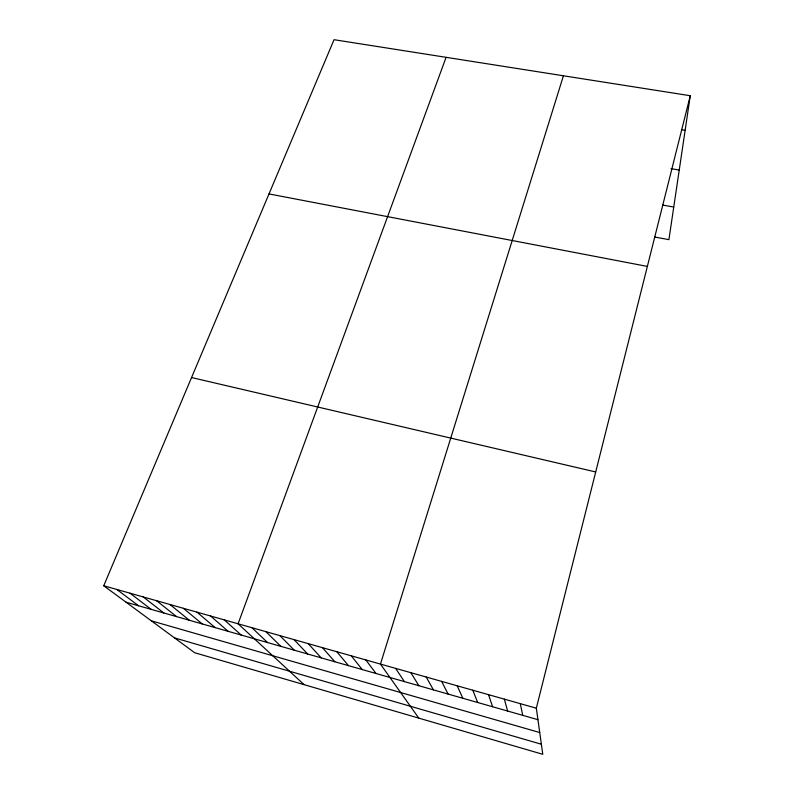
<?xml version="1.0" encoding="UTF-8"?>
<svg xmlns="http://www.w3.org/2000/svg" width="794" height="794" viewBox="0 0 794 794"><rect width="100%" height="100%" fill="white"/><g stroke="black" fill="none" stroke-linecap="round" stroke-linejoin="round"><path stroke-width="1.19" d="M690.264 95.727L536.327 708.198L542.778 754.3L194.629 652.718L103.736 585.764L334.046 39.7L690.264 95.727L668.915 239.649L654.683 237.009M563.432 75.777L380.455 664.082L418.785 718.123M446.099 57.327L238.081 623.786L304.112 684.666M681.738 129.769L685.133 130.325M670.99 168.636L679.237 170.055M662.553 205.041L673.749 207.045M268.997 193.925L647.358 266.417M191.562 377.537L595.699 471.964M103.736 585.764L536.327 708.198M126.067 602.209L537.925 719.682M151.326 620.819L539.731 732.544M174.491 637.88L541.369 744.226M116.827 589.466L138.583 605.782M129.998 593.187L151.168 609.365M143.238 596.939L163.822 612.978M156.557 600.711L176.556 616.61M169.946 604.502L189.349 620.253M183.424 608.313L202.212 623.925M196.972 612.144L215.144 627.617M210.589 616.005L228.146 631.319M224.295 619.886L241.217 635.051M251.946 627.707L267.588 642.574M265.891 631.657L280.887 646.366M279.915 635.627L294.256 650.177M294.028 639.617L307.695 654.008M308.221 643.636L321.213 657.869M322.493 647.676L334.81 661.739M336.854 651.745L348.477 665.64M351.305 655.834L362.223 669.56M365.836 659.943L376.048 673.511M395.611 668.369L404.364 681.58M410.855 672.687L418.855 685.718M426.199 677.024L433.435 689.877M441.633 681.401L448.094 694.055M457.175 685.798L462.842 698.263M472.807 690.224L477.68 702.491M488.528 694.671L492.608 706.749M504.359 699.157L507.624 711.037M520.288 703.663L522.73 715.344"/></g></svg>
